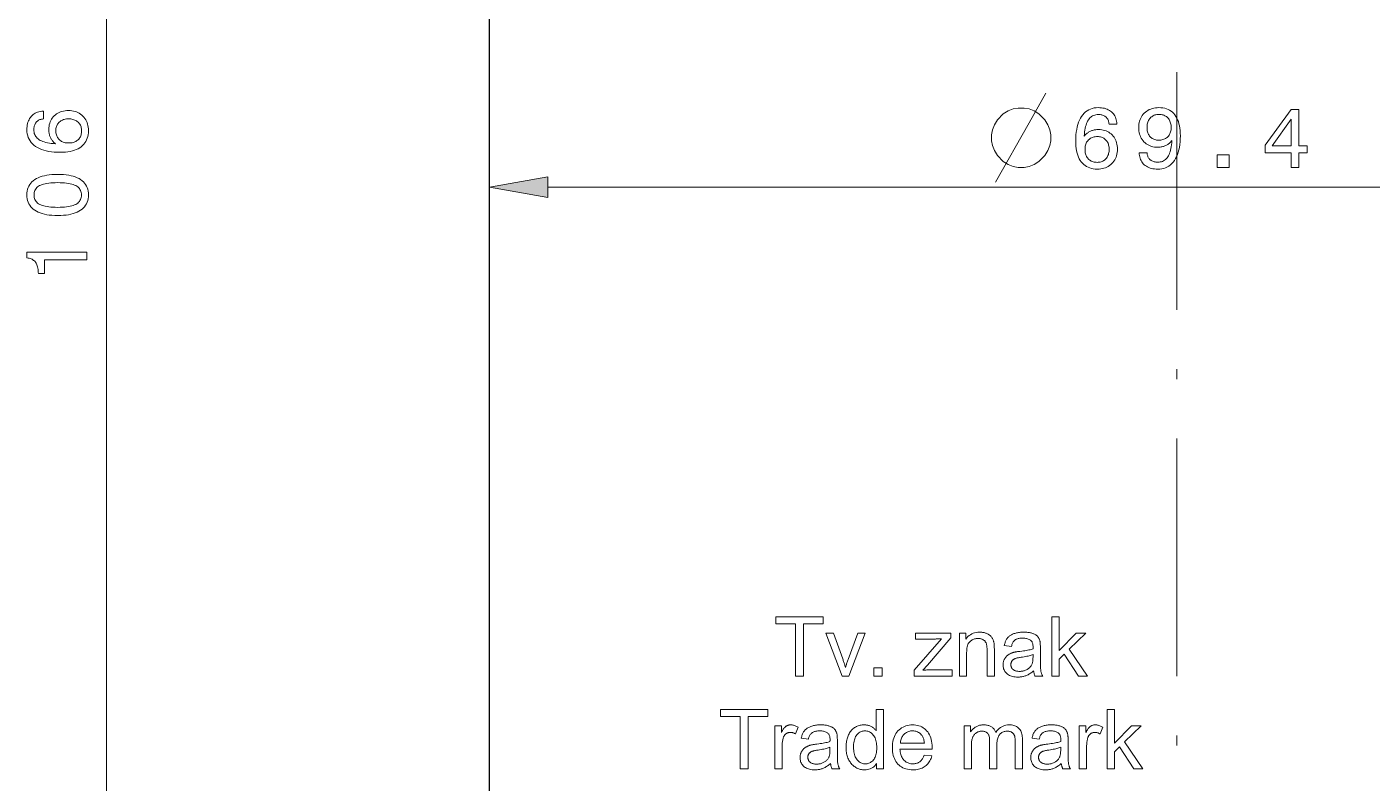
# Model space of a CAD drawing. Extents: x 0 to 594, y 0 to 575.
# Drawn here: x 69 to 136.9, y 172.7 to 210.9 of the extents above; entities that cross this region are included whole.
import ezdxf

# ---------------------------------------------------------------- set-up
doc = ezdxf.new("R2010")
doc.units = 0
doc.linetypes.add('DASHDOT', pattern=[18.5, 12, -3, 0.5, -3])

msp = doc.modelspace()

# ---------------------------------------------------------------- linework, layer by layer
at = {"color": 7, "linetype": 'DASHDOT', "lineweight": 13}
msp.add_line((127.071, 356.606), (127.071, 133.406), dxfattribs=at)
at = {"color": 7, "lineweight": 30}
msp.add_line((92.371, 149.406), (92.371, 255.406), dxfattribs=at)
at = {"color": 7, "lineweight": 13}
for p, q in [((73.043, 152.36), (73.043, 252.452)), ((95.326, 202.794), (158.817, 202.794))]:
    msp.add_line(p, q, dxfattribs=at)
msp.add_lwpolyline([(117.917, 203.044), (119.617, 206.044), (120.467, 207.544)], dxfattribs=at)
for points in [[(69.855, 206.639), (69.855, 206.243), (69.809, 206.237), (69.766, 206.229), (69.724, 206.218), (69.685, 206.206), (69.649, 206.191), (69.614, 206.173), (69.581, 206.153), (69.551, 206.131), (69.523, 206.107), (69.498, 206.08), (69.474, 206.051), (69.453, 206.021), (69.435, 205.988), (69.419, 205.952), (69.405, 205.915), (69.394, 205.876), (69.385, 205.835), (69.379, 205.792), (69.375, 205.746), (69.374, 205.699), (69.377, 205.635), (69.385, 205.573), (69.398, 205.515), (69.417, 205.46), (69.442, 205.408), (69.471, 205.359), (69.506, 205.314), (69.547, 205.271), (69.593, 205.231), (69.644, 205.195), (69.701, 205.161), (69.763, 205.131), (69.831, 205.103), (69.904, 205.078), (69.983, 205.056), (70.068, 205.037), (70.158, 205.021), (70.254, 205.008), (70.355, 204.998), (70.462, 204.99), (70.43, 205.016), (70.4, 205.043), (70.372, 205.071), (70.345, 205.101), (70.319, 205.131), (70.295, 205.162), (70.273, 205.195), (70.252, 205.229), (70.233, 205.263), (70.215, 205.299), (70.199, 205.336), (70.185, 205.374), (70.172, 205.413), (70.161, 205.452), (70.152, 205.492), (70.145, 205.534), (70.139, 205.576), (70.134, 205.619), (70.132, 205.663), (70.131, 205.707), (70.134, 205.791), (70.142, 205.871), (70.156, 205.948), (70.175, 206.022), (70.199, 206.093), (70.229, 206.161), (70.265, 206.225), (70.306, 206.286), (70.352, 206.344), (70.404, 206.399), (70.46, 206.449), (70.52, 206.494), (70.584, 206.534), (70.65, 206.569), (70.721, 206.598), (70.794, 206.622), (70.871, 206.64), (70.952, 206.654), (71.036, 206.662), (71.124, 206.664), (71.212, 206.662), (71.296, 206.653), (71.377, 206.639), (71.455, 206.619), (71.529, 206.594), (71.6, 206.563), (71.668, 206.526), (71.732, 206.484), (71.793, 206.436), (71.85, 206.383), (71.903, 206.325), (71.951, 206.263), (71.993, 206.198), (72.029, 206.13), (72.06, 206.058), (72.085, 205.983), (72.104, 205.904), (72.118, 205.821), (72.127, 205.735), (72.13, 205.646), (72.126, 205.543), (72.115, 205.445), (72.097, 205.352), (72.071, 205.264), (72.038, 205.181), (71.998, 205.102), (71.951, 205.029), (71.896, 204.961), (71.834, 204.897), (71.765, 204.839), (71.689, 204.785), (71.606, 204.738), (71.517, 204.696), (71.422, 204.659), (71.32, 204.628), (71.211, 204.603), (71.096, 204.583), (70.975, 204.569), (70.847, 204.561), (70.713, 204.558), (70.555, 204.561), (70.405, 204.57), (70.262, 204.585), (70.127, 204.606), (69.998, 204.633), (69.877, 204.666), (69.764, 204.704), (69.657, 204.749), (69.558, 204.8), (69.466, 204.857), (69.382, 204.919), (69.307, 204.985), (69.241, 205.057), (69.183, 205.133), (69.135, 205.215), (69.095, 205.301), (69.064, 205.391), (69.042, 205.487), (69.029, 205.587), (69.024, 205.692), (69.026, 205.776), (69.033, 205.856), (69.044, 205.933), (69.059, 206.006), (69.078, 206.075), (69.102, 206.141), (69.131, 206.203), (69.163, 206.262), (69.2, 206.317), (69.241, 206.368), (69.287, 206.415), (69.335, 206.458), (69.388, 206.497), (69.444, 206.53), (69.503, 206.56), (69.566, 206.585), (69.633, 206.605), (69.703, 206.621), (69.777, 206.632)], [(119.367, 206.794), (119.067, 206.794), (118.817, 206.744), (118.567, 206.644), (118.317, 206.494), (118.017, 206.194), (117.867, 205.944), (117.767, 205.694), (117.717, 205.444), (117.717, 205.144), (117.767, 204.894), (117.867, 204.644), (118.017, 204.394), (118.317, 204.094), (118.567, 203.944), (118.817, 203.844), (119.067, 203.794), (119.367, 203.794), (119.617, 203.844), (119.867, 203.944), (120.117, 204.094), (120.417, 204.394), (120.567, 204.644), (120.667, 204.894), (120.717, 205.144), (120.717, 205.444), (120.667, 205.694), (120.567, 205.944), (120.417, 206.194), (120.117, 206.494), (119.867, 206.644), (119.617, 206.744)], [(124.053, 205.982), (123.657, 205.982), (123.651, 206.028), (123.643, 206.071), (123.632, 206.113), (123.619, 206.152), (123.604, 206.189), (123.587, 206.223), (123.567, 206.256), (123.545, 206.286), (123.521, 206.314), (123.494, 206.34), (123.465, 206.363), (123.434, 206.384), (123.401, 206.402), (123.366, 206.418), (123.329, 206.432), (123.29, 206.443), (123.249, 206.452), (123.205, 206.458), (123.16, 206.462), (123.113, 206.463), (123.048, 206.46), (122.987, 206.452), (122.929, 206.439), (122.874, 206.42), (122.822, 206.395), (122.773, 206.366), (122.728, 206.331), (122.685, 206.29), (122.645, 206.244), (122.609, 206.193), (122.575, 206.136), (122.545, 206.074), (122.517, 206.006), (122.492, 205.933), (122.47, 205.854), (122.451, 205.769), (122.435, 205.679), (122.422, 205.583), (122.412, 205.482), (122.404, 205.375), (122.43, 205.407), (122.457, 205.437), (122.485, 205.465), (122.514, 205.492), (122.545, 205.518), (122.576, 205.542), (122.609, 205.564), (122.642, 205.585), (122.677, 205.604), (122.713, 205.622), (122.75, 205.638), (122.788, 205.652), (122.826, 205.665), (122.866, 205.676), (122.906, 205.685), (122.948, 205.693), (122.99, 205.698), (123.033, 205.703), (123.076, 205.705), (123.121, 205.706), (123.205, 205.703), (123.285, 205.695), (123.362, 205.681), (123.436, 205.662), (123.507, 205.638), (123.574, 205.608), (123.639, 205.572), (123.7, 205.531), (123.758, 205.485), (123.813, 205.433), (123.863, 205.377), (123.908, 205.317), (123.948, 205.254), (123.983, 205.187), (124.012, 205.117), (124.036, 205.043), (124.054, 204.966), (124.068, 204.885), (124.076, 204.801), (124.078, 204.713), (124.075, 204.625), (124.067, 204.541), (124.053, 204.46), (124.033, 204.382), (124.008, 204.308), (123.977, 204.237), (123.94, 204.169), (123.898, 204.105), (123.85, 204.044), (123.797, 203.987), (123.739, 203.934), (123.677, 203.886), (123.612, 203.844), (123.544, 203.808), (123.472, 203.777), (123.396, 203.752), (123.318, 203.733), (123.235, 203.719), (123.149, 203.71), (123.06, 203.707), (122.957, 203.711), (122.859, 203.722), (122.766, 203.74), (122.678, 203.766), (122.595, 203.799), (122.516, 203.839), (122.443, 203.886), (122.375, 203.941), (122.311, 204.003), (122.253, 204.072), (122.199, 204.148), (122.152, 204.231), (122.109, 204.32), (122.073, 204.416), (122.042, 204.518), (122.017, 204.626), (121.997, 204.741), (121.983, 204.862), (121.975, 204.99), (121.972, 205.124), (121.975, 205.282), (121.984, 205.432), (121.999, 205.575), (122.02, 205.71), (122.047, 205.839), (122.079, 205.96), (122.118, 206.073), (122.163, 206.18), (122.214, 206.279), (122.27, 206.371), (122.332, 206.455), (122.399, 206.53), (122.471, 206.596), (122.547, 206.654), (122.629, 206.702), (122.715, 206.742), (122.805, 206.773), (122.901, 206.795), (123.001, 206.808), (123.106, 206.813), (123.19, 206.811), (123.27, 206.804), (123.347, 206.793), (123.42, 206.778), (123.489, 206.759), (123.555, 206.735), (123.617, 206.706), (123.676, 206.674), (123.731, 206.637), (123.782, 206.596), (123.829, 206.55), (123.872, 206.502), (123.91, 206.449), (123.944, 206.393), (123.974, 206.334), (123.998, 206.271), (124.019, 206.204), (124.035, 206.134), (124.046, 206.06)], [(125.179, 204.536), (125.575, 204.536), (125.578, 204.492), (125.585, 204.45), (125.593, 204.41), (125.605, 204.371), (125.619, 204.335), (125.635, 204.301), (125.654, 204.269), (125.676, 204.238), (125.701, 204.21), (125.728, 204.184), (125.757, 204.16), (125.789, 204.138), (125.822, 204.119), (125.858, 204.103), (125.896, 204.089), (125.935, 204.078), (125.977, 204.069), (126.021, 204.062), (126.067, 204.059), (126.115, 204.057), (126.179, 204.06), (126.24, 204.068), (126.298, 204.082), (126.353, 204.1), (126.405, 204.125), (126.454, 204.154), (126.5, 204.189), (126.542, 204.229), (126.582, 204.275), (126.619, 204.326), (126.652, 204.383), (126.683, 204.445), (126.711, 204.513), (126.735, 204.586), (126.757, 204.665), (126.776, 204.75), (126.792, 204.84), (126.806, 204.936), (126.816, 205.038), (126.823, 205.145), (126.797, 205.113), (126.77, 205.083), (126.742, 205.054), (126.713, 205.027), (126.683, 205.001), (126.652, 204.977), (126.619, 204.954), (126.586, 204.933), (126.551, 204.914), (126.515, 204.896), (126.479, 204.88), (126.441, 204.866), (126.403, 204.853), (126.364, 204.843), (126.323, 204.833), (126.283, 204.826), (126.241, 204.82), (126.198, 204.816), (126.155, 204.813), (126.111, 204.812), (126.027, 204.815), (125.947, 204.823), (125.869, 204.837), (125.795, 204.856), (125.725, 204.88), (125.657, 204.91), (125.593, 204.946), (125.532, 204.987), (125.474, 205.033), (125.419, 205.085), (125.369, 205.142), (125.323, 205.201), (125.284, 205.265), (125.249, 205.331), (125.22, 205.402), (125.196, 205.475), (125.177, 205.553), (125.164, 205.633), (125.156, 205.717), (125.153, 205.805), (125.156, 205.893), (125.165, 205.978), (125.179, 206.059), (125.198, 206.137), (125.224, 206.212), (125.255, 206.283), (125.291, 206.351), (125.334, 206.415), (125.381, 206.476), (125.435, 206.534), (125.493, 206.587), (125.554, 206.634), (125.619, 206.676), (125.688, 206.712), (125.76, 206.743), (125.835, 206.768), (125.914, 206.788), (125.996, 206.802), (126.082, 206.81), (126.172, 206.813), (126.274, 206.809), (126.372, 206.798), (126.465, 206.78), (126.552, 206.755), (126.635, 206.722), (126.713, 206.682), (126.786, 206.634), (126.854, 206.579), (126.918, 206.517), (126.976, 206.448), (127.029, 206.372), (127.077, 206.289), (127.118, 206.2), (127.155, 206.105), (127.185, 206.003), (127.211, 205.894), (127.23, 205.779), (127.244, 205.658), (127.253, 205.53), (127.255, 205.396), (127.252, 205.238), (127.243, 205.086), (127.229, 204.943), (127.208, 204.807), (127.181, 204.678), (127.148, 204.556), (127.11, 204.443), (127.065, 204.336), (127.015, 204.237), (126.958, 204.146), (126.896, 204.063), (126.829, 203.988), (126.757, 203.922), (126.68, 203.865), (126.598, 203.817), (126.51, 203.778), (126.418, 203.747), (126.321, 203.725), (126.218, 203.712), (126.111, 203.707), (126.027, 203.71), (125.947, 203.716), (125.871, 203.728), (125.798, 203.744), (125.728, 203.764), (125.662, 203.789), (125.599, 203.818), (125.54, 203.852), (125.484, 203.89), (125.432, 203.933), (125.384, 203.98), (125.341, 204.029), (125.303, 204.082), (125.27, 204.138), (125.242, 204.197), (125.219, 204.258), (125.201, 204.323), (125.189, 204.391), (125.181, 204.462)], [(125.571, 205.809), (125.572, 205.752), (125.577, 205.698), (125.585, 205.645), (125.597, 205.595), (125.611, 205.548), (125.629, 205.502), (125.65, 205.459), (125.674, 205.419), (125.701, 205.38), (125.732, 205.344), (125.765, 205.311), (125.801, 205.282), (125.838, 205.256), (125.878, 205.233), (125.919, 205.214), (125.963, 205.198), (126.009, 205.186), (126.057, 205.178), (126.107, 205.172), (126.159, 205.171), (126.217, 205.172), (126.272, 205.177), (126.325, 205.186), (126.375, 205.198), (126.422, 205.214), (126.467, 205.232), (126.51, 205.255), (126.55, 205.281), (126.587, 205.31), (126.622, 205.342), (126.654, 205.378), (126.682, 205.416), (126.707, 205.457), (126.729, 205.5), (126.747, 205.546), (126.763, 205.594), (126.774, 205.645), (126.783, 205.699), (126.788, 205.755), (126.789, 205.814), (126.788, 205.873), (126.783, 205.929), (126.774, 205.983), (126.763, 206.035), (126.747, 206.084), (126.729, 206.131), (126.707, 206.175), (126.682, 206.217), (126.654, 206.256), (126.622, 206.293), (126.587, 206.327), (126.55, 206.357), (126.511, 206.384), (126.469, 206.407), (126.425, 206.427), (126.379, 206.443), (126.331, 206.455), (126.28, 206.464), (126.227, 206.47), (126.172, 206.471), (126.119, 206.469), (126.068, 206.464), (126.019, 206.455), (125.973, 206.442), (125.928, 206.426), (125.885, 206.406), (125.845, 206.382), (125.807, 206.355), (125.77, 206.324), (125.736, 206.289), (125.705, 206.251), (125.677, 206.211), (125.652, 206.169), (125.63, 206.125), (125.612, 206.078), (125.597, 206.029), (125.586, 205.977), (125.577, 205.924), (125.572, 205.868)], [(132.848, 203.794), (132.848, 204.536), (131.531, 204.536), (131.531, 204.915), (132.844, 206.726), (133.236, 206.726), (133.236, 204.882), (133.664, 204.882), (133.664, 204.536), (133.236, 204.536), (133.236, 203.794)], [(71.128, 206.247), (71.071, 206.245), (71.016, 206.24), (70.963, 206.232), (70.913, 206.221), (70.865, 206.206), (70.819, 206.188), (70.776, 206.167), (70.735, 206.143), (70.696, 206.115), (70.66, 206.085), (70.627, 206.051), (70.597, 206.016), (70.571, 205.978), (70.548, 205.939), (70.529, 205.897), (70.513, 205.853), (70.501, 205.808), (70.492, 205.76), (70.487, 205.71), (70.485, 205.659), (70.487, 205.601), (70.492, 205.546), (70.501, 205.493), (70.513, 205.443), (70.528, 205.395), (70.547, 205.35), (70.57, 205.308), (70.596, 205.268), (70.625, 205.231), (70.658, 205.196), (70.694, 205.164), (70.732, 205.136), (70.773, 205.11), (70.817, 205.089), (70.863, 205.07), (70.912, 205.055), (70.963, 205.043), (71.017, 205.035), (71.073, 205.03), (71.132, 205.028), (71.191, 205.03), (71.248, 205.035), (71.302, 205.043), (71.354, 205.055), (71.403, 205.07), (71.449, 205.088), (71.494, 205.109), (71.535, 205.134), (71.574, 205.162), (71.611, 205.194), (71.645, 205.228), (71.675, 205.265), (71.701, 205.304), (71.724, 205.345), (71.744, 205.389), (71.76, 205.435), (71.772, 205.483), (71.781, 205.534), (71.786, 205.587), (71.788, 205.642), (71.786, 205.695), (71.781, 205.746), (71.772, 205.795), (71.759, 205.841), (71.743, 205.886), (71.722, 205.929), (71.699, 205.97), (71.671, 206.008), (71.64, 206.045), (71.606, 206.079), (71.568, 206.111), (71.528, 206.14), (71.486, 206.165), (71.442, 206.187), (71.395, 206.205), (71.346, 206.22), (71.295, 206.232), (71.242, 206.24), (71.186, 206.245)], [(131.893, 204.882), (132.848, 204.882), (132.848, 206.225)], [(123.661, 204.709), (123.659, 204.766), (123.654, 204.821), (123.646, 204.874), (123.635, 204.924), (123.62, 204.972), (123.602, 205.018), (123.581, 205.061), (123.557, 205.102), (123.529, 205.141), (123.498, 205.177), (123.465, 205.21), (123.429, 205.24), (123.392, 205.266), (123.352, 205.289), (123.311, 205.308), (123.267, 205.324), (123.222, 205.336), (123.174, 205.345), (123.124, 205.35), (123.073, 205.352), (123.015, 205.35), (122.96, 205.345), (122.907, 205.336), (122.857, 205.324), (122.809, 205.309), (122.764, 205.29), (122.722, 205.267), (122.682, 205.241), (122.645, 205.212), (122.61, 205.179), (122.578, 205.143), (122.55, 205.105), (122.524, 205.064), (122.503, 205.02), (122.484, 204.974), (122.469, 204.925), (122.457, 204.874), (122.449, 204.82), (122.444, 204.764), (122.442, 204.705), (122.444, 204.646), (122.449, 204.589), (122.457, 204.535), (122.469, 204.483), (122.484, 204.434), (122.502, 204.388), (122.523, 204.344), (122.548, 204.302), (122.576, 204.263), (122.608, 204.226), (122.642, 204.192), (122.679, 204.162), (122.718, 204.136), (122.759, 204.113), (122.802, 204.093), (122.848, 204.077), (122.897, 204.065), (122.947, 204.056), (123, 204.051), (123.056, 204.049), (123.109, 204.051), (123.16, 204.056), (123.208, 204.065), (123.255, 204.078), (123.3, 204.095), (123.343, 204.115), (123.383, 204.138), (123.422, 204.166), (123.459, 204.197), (123.493, 204.231), (123.525, 204.269), (123.554, 204.309), (123.579, 204.351), (123.6, 204.395), (123.619, 204.442), (123.634, 204.491), (123.646, 204.542), (123.654, 204.595), (123.659, 204.651)], [(129.115, 203.794), (129.115, 204.437), (129.711, 204.437), (129.711, 203.794)], [(70.58, 201.364), (70.432, 201.367), (70.29, 201.375), (70.156, 201.388), (70.029, 201.407), (69.91, 201.431), (69.798, 201.46), (69.693, 201.494), (69.595, 201.534), (69.505, 201.579), (69.422, 201.63), (69.346, 201.685), (69.279, 201.746), (69.219, 201.811), (69.167, 201.881), (69.124, 201.956), (69.088, 202.036), (69.06, 202.121), (69.04, 202.21), (69.028, 202.304), (69.024, 202.404), (69.028, 202.504), (69.04, 202.599), (69.06, 202.689), (69.087, 202.773), (69.123, 202.853), (69.166, 202.928), (69.217, 202.998), (69.277, 203.063), (69.344, 203.123), (69.418, 203.178), (69.501, 203.228), (69.591, 203.273), (69.689, 203.312), (69.794, 203.346), (69.906, 203.375), (70.026, 203.399), (70.153, 203.417), (70.288, 203.43), (70.43, 203.438), (70.58, 203.441), (70.729, 203.438), (70.871, 203.43), (71.006, 203.417), (71.133, 203.399), (71.252, 203.375), (71.364, 203.346), (71.469, 203.312), (71.566, 203.273), (71.655, 203.228), (71.737, 203.178), (71.812, 203.123), (71.879, 203.063), (71.937, 202.998), (71.988, 202.928), (72.032, 202.853), (72.067, 202.773), (72.094, 202.689), (72.114, 202.599), (72.126, 202.504), (72.13, 202.404), (72.126, 202.304), (72.114, 202.21), (72.094, 202.121), (72.067, 202.036), (72.031, 201.956), (71.988, 201.881), (71.936, 201.811), (71.877, 201.746), (71.81, 201.685), (71.735, 201.63), (71.653, 201.579), (71.563, 201.534), (71.466, 201.494), (71.361, 201.46), (71.249, 201.431), (71.13, 201.407), (71.004, 201.388), (70.87, 201.375), (70.729, 201.367)], [(95.326, 203.315), (92.371, 202.794), (95.326, 202.273)], [(70.58, 201.777), (70.701, 201.779), (70.815, 201.784), (70.922, 201.791), (71.023, 201.802), (71.117, 201.815), (71.204, 201.832), (71.285, 201.852), (71.359, 201.875), (71.427, 201.9), (71.488, 201.929), (71.542, 201.961), (71.591, 201.997), (71.634, 202.036), (71.672, 202.078), (71.703, 202.124), (71.729, 202.173), (71.75, 202.225), (71.764, 202.281), (71.773, 202.341), (71.775, 202.404), (71.773, 202.467), (71.764, 202.526), (71.75, 202.583), (71.73, 202.635), (71.704, 202.684), (71.673, 202.73), (71.636, 202.772), (71.593, 202.81), (71.545, 202.845), (71.491, 202.877), (71.43, 202.905), (71.363, 202.93), (71.289, 202.953), (71.208, 202.972), (71.121, 202.988), (71.026, 203.002), (70.925, 203.012), (70.817, 203.02), (70.702, 203.024), (70.58, 203.026), (70.458, 203.024), (70.343, 203.02), (70.234, 203.012), (70.132, 203.002), (70.038, 202.988), (69.95, 202.972), (69.869, 202.953), (69.795, 202.93), (69.728, 202.905), (69.667, 202.877), (69.613, 202.845), (69.565, 202.81), (69.522, 202.772), (69.485, 202.73), (69.454, 202.684), (69.428, 202.635), (69.408, 202.583), (69.394, 202.526), (69.385, 202.467), (69.383, 202.404), (69.385, 202.341), (69.394, 202.281), (69.409, 202.225), (69.429, 202.173), (69.455, 202.124), (69.486, 202.078), (69.524, 202.036), (69.567, 201.997), (69.616, 201.961), (69.67, 201.929), (69.731, 201.9), (69.799, 201.875), (69.873, 201.852), (69.954, 201.832), (70.042, 201.815), (70.136, 201.802), (70.237, 201.791), (70.345, 201.784), (70.459, 201.779)], [(72.043, 199.13), (69.91, 199.13), (69.91, 198.43), (69.604, 198.43), (69.601, 198.505), (69.596, 198.576), (69.589, 198.643), (69.578, 198.707), (69.565, 198.766), (69.55, 198.821), (69.532, 198.873), (69.511, 198.92), (69.488, 198.964), (69.462, 199.003), (69.433, 199.039), (69.401, 199.072), (69.365, 199.102), (69.326, 199.129), (69.284, 199.153), (69.239, 199.174), (69.19, 199.192), (69.138, 199.207), (69.083, 199.22), (69.024, 199.229), (69.024, 199.522), (72.043, 199.522)], [(107.828, 178.107), (107.828, 180.753), (106.84, 180.753), (106.84, 181.107), (109.218, 181.107), (109.218, 180.753), (108.225, 180.753), (108.225, 178.107)], [(120.761, 178.107), (120.761, 181.107), (121.13, 181.107), (121.13, 179.396), (122.002, 180.28), (122.478, 180.28), (121.647, 179.474), (122.562, 178.107), (122.108, 178.107), (121.39, 179.218), (121.13, 178.968), (121.13, 178.107)], [(110.182, 178.107), (109.355, 180.28), (109.744, 180.28), (110.21, 178.978), (110.225, 178.936), (110.24, 178.893), (110.255, 178.85), (110.269, 178.807), (110.283, 178.763), (110.297, 178.72), (110.31, 178.675), (110.324, 178.631), (110.337, 178.586), (110.349, 178.54), (110.36, 178.575), (110.371, 178.612), (110.382, 178.65), (110.395, 178.689), (110.408, 178.73), (110.422, 178.772), (110.437, 178.815), (110.453, 178.86), (110.469, 178.906), (110.486, 178.954), (110.969, 180.28), (111.348, 180.28), (110.525, 178.107)], [(113.808, 178.107), (113.808, 178.405), (115.191, 179.993), (115.145, 179.991), (115.099, 179.989), (115.055, 179.987), (115.012, 179.985), (114.97, 179.984), (114.929, 179.983), (114.889, 179.982), (114.85, 179.982), (114.812, 179.981), (114.776, 179.981), (113.89, 179.981), (113.89, 180.28), (115.666, 180.28), (115.666, 180.036), (114.489, 178.657), (114.262, 178.405), (114.311, 178.409), (114.36, 178.412), (114.408, 178.415), (114.455, 178.417), (114.502, 178.419), (114.548, 178.421), (114.594, 178.422), (114.639, 178.423), (114.683, 178.424), (114.727, 178.424), (115.731, 178.424), (115.731, 178.107)], [(116.098, 178.107), (116.098, 180.28), (116.429, 180.28), (116.429, 179.971), (116.479, 180.039), (116.533, 180.1), (116.592, 180.153), (116.655, 180.2), (116.722, 180.239), (116.793, 180.272), (116.869, 180.297), (116.948, 180.315), (117.033, 180.325), (117.121, 180.329), (117.16, 180.328), (117.198, 180.326), (117.236, 180.323), (117.273, 180.318), (117.309, 180.311), (117.345, 180.304), (117.38, 180.294), (117.415, 180.284), (117.449, 180.272), (117.482, 180.258), (117.514, 180.244), (117.545, 180.228), (117.573, 180.212), (117.601, 180.195), (117.626, 180.177), (117.65, 180.158), (117.672, 180.138), (117.693, 180.117), (117.711, 180.096), (117.729, 180.073), (117.745, 180.05), (117.759, 180.026), (117.773, 180.001), (117.786, 179.975), (117.798, 179.948), (117.809, 179.92), (117.819, 179.892), (117.828, 179.862), (117.836, 179.832), (117.843, 179.801), (117.847, 179.779), (117.851, 179.754), (117.854, 179.726), (117.856, 179.695), (117.859, 179.66), (117.86, 179.623), (117.862, 179.583), (117.863, 179.539), (117.864, 179.492), (117.864, 179.443), (117.864, 178.107), (117.495, 178.107), (117.495, 179.429), (117.495, 179.472), (117.494, 179.514), (117.492, 179.553), (117.488, 179.59), (117.485, 179.625), (117.48, 179.658), (117.474, 179.688), (117.468, 179.716), (117.461, 179.742), (117.452, 179.765), (117.443, 179.787), (117.433, 179.808), (117.421, 179.828), (117.407, 179.847), (117.393, 179.865), (117.377, 179.883), (117.36, 179.899), (117.341, 179.915), (117.321, 179.929), (117.3, 179.943), (117.278, 179.956), (117.255, 179.967), (117.231, 179.977), (117.206, 179.986), (117.181, 179.993), (117.155, 179.999), (117.128, 180.004), (117.101, 180.007), (117.072, 180.009), (117.043, 180.01), (116.997, 180.008), (116.952, 180.004), (116.908, 179.996), (116.865, 179.986), (116.824, 179.972), (116.784, 179.956), (116.745, 179.937), (116.708, 179.914), (116.672, 179.889), (116.637, 179.86), (116.604, 179.828), (116.575, 179.79), (116.55, 179.747), (116.528, 179.698), (116.509, 179.644), (116.493, 179.585), (116.481, 179.52), (116.473, 179.45), (116.468, 179.374), (116.466, 179.293), (116.466, 178.107)], [(119.847, 178.375), (119.806, 178.341), (119.765, 178.309), (119.725, 178.279), (119.685, 178.252), (119.646, 178.226), (119.607, 178.203), (119.568, 178.181), (119.529, 178.162), (119.491, 178.144), (119.453, 178.129), (119.415, 178.115), (119.376, 178.103), (119.337, 178.093), (119.297, 178.083), (119.257, 178.075), (119.216, 178.069), (119.174, 178.064), (119.132, 178.06), (119.09, 178.058), (119.047, 178.057), (118.977, 178.059), (118.91, 178.064), (118.847, 178.073), (118.787, 178.085), (118.73, 178.101), (118.676, 178.12), (118.626, 178.143), (118.58, 178.169), (118.536, 178.199), (118.496, 178.232), (118.46, 178.268), (118.427, 178.306), (118.398, 178.346), (118.373, 178.388), (118.352, 178.432), (118.334, 178.477), (118.321, 178.525), (118.311, 178.575), (118.306, 178.626), (118.304, 178.68), (118.304, 178.711), (118.307, 178.742), (118.31, 178.773), (118.315, 178.803), (118.322, 178.832), (118.33, 178.861), (118.339, 178.889), (118.35, 178.917), (118.363, 178.945), (118.376, 178.971), (118.391, 178.997), (118.407, 179.022), (118.424, 179.046), (118.442, 179.068), (118.46, 179.09), (118.48, 179.111), (118.5, 179.13), (118.521, 179.149), (118.544, 179.167), (118.567, 179.183), (118.59, 179.199), (118.615, 179.213), (118.64, 179.227), (118.666, 179.241), (118.692, 179.253), (118.719, 179.265), (118.746, 179.276), (118.774, 179.286), (118.802, 179.295), (118.832, 179.304), (118.854, 179.309), (118.879, 179.315), (118.907, 179.321), (118.936, 179.326), (118.968, 179.332), (119.002, 179.337), (119.038, 179.343), (119.076, 179.348), (119.116, 179.354), (119.159, 179.359), (119.246, 179.37), (119.328, 179.381), (119.406, 179.393), (119.478, 179.405), (119.546, 179.417), (119.61, 179.43), (119.668, 179.443), (119.722, 179.457), (119.771, 179.471), (119.816, 179.486), (119.816, 179.5), (119.817, 179.514), (119.817, 179.526), (119.817, 179.538), (119.818, 179.548), (119.818, 179.557), (119.818, 179.565), (119.818, 179.572), (119.818, 179.577), (119.818, 179.582), (119.817, 179.626), (119.814, 179.667), (119.809, 179.705), (119.801, 179.741), (119.792, 179.774), (119.78, 179.804), (119.767, 179.832), (119.751, 179.857), (119.733, 179.879), (119.714, 179.899), (119.684, 179.923), (119.652, 179.944), (119.617, 179.963), (119.579, 179.979), (119.538, 179.993), (119.495, 180.004), (119.449, 180.013), (119.4, 180.019), (119.348, 180.023), (119.294, 180.024), (119.244, 180.023), (119.196, 180.02), (119.15, 180.016), (119.108, 180.009), (119.068, 180.001), (119.031, 179.991), (118.997, 179.979), (118.965, 179.966), (118.937, 179.95), (118.91, 179.933), (118.886, 179.913), (118.863, 179.891), (118.842, 179.866), (118.822, 179.838), (118.803, 179.807), (118.785, 179.773), (118.769, 179.737), (118.754, 179.698), (118.74, 179.656), (118.727, 179.611), (118.367, 179.66), (118.378, 179.705), (118.389, 179.749), (118.402, 179.791), (118.417, 179.831), (118.432, 179.869), (118.449, 179.905), (118.467, 179.94), (118.486, 179.973), (118.507, 180.004), (118.529, 180.033), (118.552, 180.061), (118.578, 180.088), (118.605, 180.113), (118.635, 180.137), (118.666, 180.159), (118.7, 180.18), (118.735, 180.2), (118.773, 180.219), (118.813, 180.236), (118.854, 180.252), (118.897, 180.267), (118.942, 180.28), (118.988, 180.291), (119.035, 180.301), (119.084, 180.31), (119.134, 180.317), (119.185, 180.322), (119.238, 180.326), (119.292, 180.328), (119.347, 180.329), (119.402, 180.328), (119.454, 180.326), (119.505, 180.323), (119.553, 180.318), (119.6, 180.313), (119.644, 180.305), (119.686, 180.297), (119.726, 180.287), (119.764, 180.276), (119.8, 180.263), (119.833, 180.25), (119.865, 180.236), (119.896, 180.221), (119.924, 180.206), (119.951, 180.19), (119.975, 180.173), (119.998, 180.155), (120.019, 180.137), (120.038, 180.118), (120.055, 180.099), (120.071, 180.078), (120.086, 180.057), (120.1, 180.034), (120.113, 180.011), (120.125, 179.986), (120.136, 179.961), (120.146, 179.934), (120.155, 179.907), (120.163, 179.878), (120.17, 179.848), (120.173, 179.828), (120.177, 179.804), (120.179, 179.778), (120.182, 179.749), (120.184, 179.716), (120.185, 179.681), (120.187, 179.642), (120.188, 179.601), (120.188, 179.556), (120.188, 179.508), (120.188, 179.017), (120.189, 178.918), (120.189, 178.827), (120.191, 178.743), (120.192, 178.667), (120.194, 178.598), (120.197, 178.537), (120.2, 178.483), (120.203, 178.437), (120.207, 178.398), (120.212, 178.367), (120.217, 178.34), (120.223, 178.314), (120.23, 178.287), (120.238, 178.26), (120.247, 178.234), (120.257, 178.208), (120.267, 178.182), (120.279, 178.157), (120.292, 178.132), (120.305, 178.107), (119.92, 178.107), (119.909, 178.13), (119.899, 178.154), (119.89, 178.179), (119.881, 178.204), (119.873, 178.231), (119.866, 178.258), (119.86, 178.286), (119.855, 178.315), (119.85, 178.344)], [(119.816, 179.197), (119.774, 179.181), (119.728, 179.166), (119.678, 179.15), (119.623, 179.136), (119.565, 179.122), (119.503, 179.108), (119.437, 179.095), (119.367, 179.082), (119.293, 179.07), (119.214, 179.058), (119.17, 179.052), (119.129, 179.045), (119.09, 179.038), (119.054, 179.031), (119.02, 179.023), (118.99, 179.016), (118.962, 179.008), (118.936, 179.001), (118.913, 178.993), (118.893, 178.984), (118.875, 178.976), (118.857, 178.967), (118.84, 178.957), (118.825, 178.946), (118.81, 178.934), (118.796, 178.922), (118.782, 178.909), (118.77, 178.895), (118.758, 178.88), (118.748, 178.865), (118.738, 178.849), (118.729, 178.833), (118.722, 178.816), (118.715, 178.799), (118.709, 178.782), (118.705, 178.764), (118.701, 178.746), (118.699, 178.728), (118.697, 178.709), (118.697, 178.69), (118.698, 178.661), (118.701, 178.633), (118.707, 178.606), (118.714, 178.58), (118.724, 178.555), (118.737, 178.531), (118.751, 178.508), (118.768, 178.485), (118.787, 178.464), (118.808, 178.444), (118.831, 178.426), (118.857, 178.409), (118.884, 178.394), (118.914, 178.381), (118.945, 178.371), (118.979, 178.362), (119.015, 178.355), (119.053, 178.35), (119.093, 178.347), (119.135, 178.346), (119.177, 178.347), (119.218, 178.35), (119.258, 178.354), (119.297, 178.361), (119.336, 178.369), (119.373, 178.38), (119.409, 178.392), (119.445, 178.406), (119.479, 178.421), (119.513, 178.439), (119.545, 178.458), (119.576, 178.479), (119.605, 178.501), (119.632, 178.525), (119.657, 178.549), (119.68, 178.576), (119.702, 178.603), (119.722, 178.632), (119.74, 178.662), (119.757, 178.694), (119.768, 178.72), (119.778, 178.749), (119.787, 178.779), (119.795, 178.813), (119.801, 178.848), (119.806, 178.886), (119.811, 178.927), (119.814, 178.97), (119.815, 179.015), (119.816, 179.062)], [(111.778, 178.107), (111.778, 178.526), (112.197, 178.526), (112.197, 178.107)], [(105.034, 173.424), (105.034, 176.07), (104.046, 176.07), (104.046, 176.424), (106.423, 176.424), (106.423, 176.07), (105.431, 176.07), (105.431, 173.424)], [(111.92, 173.424), (111.92, 173.699), (111.877, 173.637), (111.83, 173.582), (111.778, 173.534), (111.724, 173.492), (111.665, 173.456), (111.602, 173.427), (111.535, 173.404), (111.465, 173.388), (111.39, 173.379), (111.312, 173.375), (111.261, 173.377), (111.21, 173.381), (111.16, 173.388), (111.111, 173.398), (111.063, 173.411), (111.015, 173.427), (110.969, 173.446), (110.923, 173.467), (110.878, 173.491), (110.834, 173.519), (110.792, 173.548), (110.751, 173.58), (110.712, 173.615), (110.676, 173.651), (110.641, 173.69), (110.608, 173.731), (110.577, 173.775), (110.549, 173.82), (110.522, 173.868), (110.497, 173.919), (110.474, 173.971), (110.454, 174.024), (110.436, 174.08), (110.42, 174.136), (110.407, 174.195), (110.396, 174.254), (110.388, 174.316), (110.382, 174.379), (110.378, 174.443), (110.377, 174.509), (110.378, 174.574), (110.381, 174.637), (110.387, 174.699), (110.394, 174.76), (110.404, 174.819), (110.416, 174.878), (110.43, 174.935), (110.446, 174.991), (110.465, 175.046), (110.485, 175.099), (110.508, 175.151), (110.533, 175.2), (110.56, 175.247), (110.59, 175.292), (110.621, 175.333), (110.655, 175.373), (110.69, 175.41), (110.728, 175.444), (110.769, 175.476), (110.811, 175.506), (110.855, 175.532), (110.9, 175.556), (110.946, 175.578), (110.993, 175.596), (111.041, 175.612), (111.09, 175.624), (111.14, 175.634), (111.191, 175.641), (111.243, 175.645), (111.296, 175.647), (111.335, 175.646), (111.373, 175.644), (111.41, 175.639), (111.446, 175.634), (111.482, 175.626), (111.516, 175.617), (111.55, 175.606), (111.583, 175.594), (111.615, 175.58), (111.646, 175.564), (111.676, 175.547), (111.705, 175.529), (111.733, 175.51), (111.759, 175.49), (111.785, 175.469), (111.809, 175.446), (111.833, 175.423), (111.855, 175.399), (111.876, 175.374), (111.895, 175.348), (111.895, 176.424), (112.262, 176.424), (112.262, 173.424)], [(123.556, 173.424), (123.556, 176.424), (123.924, 176.424), (123.924, 174.714), (124.796, 175.598), (125.273, 175.598), (124.442, 174.791), (125.357, 173.424), (124.902, 173.424), (124.184, 174.536), (123.924, 174.286), (123.924, 173.424)], [(106.779, 173.424), (106.779, 175.598), (107.111, 175.598), (107.111, 175.268), (107.136, 175.313), (107.161, 175.354), (107.185, 175.393), (107.209, 175.428), (107.233, 175.46), (107.256, 175.489), (107.279, 175.515), (107.302, 175.537), (107.324, 175.557), (107.345, 175.573), (107.367, 175.587), (107.389, 175.6), (107.412, 175.611), (107.435, 175.62), (107.458, 175.628), (107.482, 175.635), (107.506, 175.64), (107.531, 175.644), (107.556, 175.646), (107.582, 175.647), (107.619, 175.646), (107.656, 175.642), (107.694, 175.636), (107.732, 175.628), (107.769, 175.617), (107.807, 175.604), (107.845, 175.589), (107.884, 175.571), (107.922, 175.551), (107.96, 175.528), (107.833, 175.186), (107.806, 175.202), (107.779, 175.215), (107.752, 175.227), (107.725, 175.237), (107.698, 175.246), (107.671, 175.253), (107.644, 175.259), (107.617, 175.263), (107.59, 175.265), (107.563, 175.266), (107.539, 175.265), (107.516, 175.263), (107.493, 175.26), (107.471, 175.255), (107.449, 175.248), (107.427, 175.24), (107.406, 175.231), (107.386, 175.22), (107.366, 175.207), (107.346, 175.194), (107.328, 175.178), (107.31, 175.162), (107.294, 175.145), (107.278, 175.126), (107.264, 175.107), (107.251, 175.086), (107.239, 175.064), (107.228, 175.041), (107.218, 175.017), (107.209, 174.992), (107.198, 174.952), (107.187, 174.912), (107.178, 174.871), (107.17, 174.829), (107.163, 174.786), (107.158, 174.743), (107.153, 174.699), (107.15, 174.654), (107.148, 174.609), (107.148, 174.562), (107.148, 173.424)], [(109.597, 173.693), (109.557, 173.659), (109.516, 173.627), (109.476, 173.597), (109.436, 173.57), (109.397, 173.544), (109.357, 173.521), (109.318, 173.499), (109.28, 173.48), (109.241, 173.462), (109.203, 173.447), (109.165, 173.433), (109.127, 173.421), (109.087, 173.41), (109.048, 173.401), (109.007, 173.393), (108.966, 173.387), (108.925, 173.382), (108.883, 173.378), (108.84, 173.376), (108.797, 173.375), (108.727, 173.377), (108.661, 173.382), (108.597, 173.391), (108.537, 173.403), (108.481, 173.419), (108.427, 173.438), (108.377, 173.461), (108.33, 173.487), (108.287, 173.517), (108.247, 173.55), (108.21, 173.586), (108.177, 173.624), (108.149, 173.664), (108.124, 173.706), (108.102, 173.75), (108.085, 173.795), (108.072, 173.843), (108.062, 173.892), (108.056, 173.944), (108.054, 173.997), (108.055, 174.029), (108.057, 174.06), (108.061, 174.091), (108.066, 174.121), (108.073, 174.15), (108.081, 174.179), (108.09, 174.207), (108.101, 174.235), (108.113, 174.262), (108.127, 174.289), (108.142, 174.315), (108.158, 174.34), (108.175, 174.364), (108.192, 174.386), (108.211, 174.408), (108.23, 174.429), (108.251, 174.448), (108.272, 174.467), (108.294, 174.484), (108.317, 174.501), (108.341, 174.516), (108.366, 174.531), (108.391, 174.545), (108.416, 174.558), (108.442, 174.571), (108.469, 174.583), (108.497, 174.594), (108.525, 174.604), (108.553, 174.613), (108.582, 174.622), (108.605, 174.627), (108.63, 174.633), (108.657, 174.639), (108.687, 174.644), (108.718, 174.65), (108.752, 174.655), (108.788, 174.661), (108.827, 174.666), (108.867, 174.671), (108.91, 174.677), (108.997, 174.688), (109.079, 174.699), (109.156, 174.711), (109.229, 174.723), (109.297, 174.735), (109.36, 174.748), (109.419, 174.761), (109.473, 174.775), (109.522, 174.789), (109.567, 174.804), (109.567, 174.818), (109.567, 174.832), (109.568, 174.844), (109.568, 174.855), (109.568, 174.866), (109.568, 174.875), (109.569, 174.883), (109.569, 174.889), (109.569, 174.895), (109.569, 174.9), (109.568, 174.944), (109.565, 174.985), (109.559, 175.023), (109.552, 175.059), (109.543, 175.092), (109.531, 175.122), (109.518, 175.15), (109.502, 175.175), (109.484, 175.197), (109.464, 175.217), (109.435, 175.241), (109.402, 175.262), (109.367, 175.281), (109.329, 175.297), (109.289, 175.311), (109.246, 175.322), (109.199, 175.331), (109.151, 175.337), (109.099, 175.341), (109.045, 175.342), (108.994, 175.341), (108.946, 175.338), (108.901, 175.334), (108.859, 175.327), (108.819, 175.319), (108.782, 175.309), (108.748, 175.297), (108.716, 175.284), (108.687, 175.268), (108.661, 175.251), (108.637, 175.231), (108.614, 175.209), (108.593, 175.184), (108.572, 175.156), (108.553, 175.125), (108.536, 175.091), (108.519, 175.055), (108.504, 175.015), (108.49, 174.973), (108.478, 174.929), (108.118, 174.978), (108.128, 175.023), (108.14, 175.067), (108.153, 175.108), (108.167, 175.148), (108.183, 175.187), (108.2, 175.223), (108.218, 175.258), (108.237, 175.291), (108.258, 175.322), (108.279, 175.351), (108.303, 175.379), (108.329, 175.405), (108.356, 175.431), (108.386, 175.454), (108.417, 175.477), (108.451, 175.498), (108.486, 175.518), (108.524, 175.537), (108.563, 175.554), (108.605, 175.57), (108.648, 175.585), (108.693, 175.598), (108.739, 175.609), (108.786, 175.619), (108.835, 175.628), (108.885, 175.635), (108.936, 175.64), (108.989, 175.644), (109.043, 175.646), (109.098, 175.647), (109.153, 175.646), (109.205, 175.644), (109.256, 175.641), (109.304, 175.636), (109.35, 175.63), (109.394, 175.623), (109.437, 175.615), (109.477, 175.605), (109.514, 175.594), (109.55, 175.581), (109.584, 175.568), (109.616, 175.554), (109.646, 175.539), (109.675, 175.524), (109.701, 175.507), (109.726, 175.491), (109.749, 175.473), (109.77, 175.455), (109.789, 175.436), (109.806, 175.417), (109.822, 175.396), (109.837, 175.375), (109.851, 175.352), (109.864, 175.329), (109.876, 175.304), (109.887, 175.279), (109.897, 175.252), (109.906, 175.224), (109.914, 175.196), (109.921, 175.166), (109.924, 175.146), (109.927, 175.122), (109.93, 175.096), (109.932, 175.066), (109.934, 175.034), (109.936, 174.998), (109.937, 174.96), (109.938, 174.918), (109.939, 174.874), (109.939, 174.826), (109.939, 174.335), (109.939, 174.236), (109.94, 174.145), (109.941, 174.061), (109.943, 173.985), (109.945, 173.916), (109.948, 173.855), (109.951, 173.801), (109.954, 173.755), (109.958, 173.716), (109.963, 173.685), (109.968, 173.658), (109.974, 173.631), (109.981, 173.605), (109.989, 173.578), (109.998, 173.552), (110.007, 173.526), (110.018, 173.5), (110.03, 173.475), (110.042, 173.45), (110.056, 173.424), (109.671, 173.424), (109.66, 173.448), (109.65, 173.472), (109.64, 173.497), (109.632, 173.522), (109.624, 173.549), (109.617, 173.576), (109.611, 173.604), (109.606, 173.633), (109.601, 173.662)], [(110.756, 174.509), (110.757, 174.428), (110.763, 174.35), (110.771, 174.278), (110.784, 174.209), (110.8, 174.144), (110.819, 174.084), (110.842, 174.028), (110.868, 173.976), (110.898, 173.928), (110.932, 173.885), (110.967, 173.846), (111.005, 173.81), (111.043, 173.779), (111.083, 173.753), (111.123, 173.73), (111.166, 173.711), (111.209, 173.697), (111.254, 173.686), (111.3, 173.68), (111.347, 173.678), (111.395, 173.68), (111.441, 173.686), (111.485, 173.696), (111.529, 173.71), (111.57, 173.728), (111.611, 173.749), (111.649, 173.775), (111.687, 173.805), (111.723, 173.838), (111.757, 173.876), (111.789, 173.917), (111.818, 173.963), (111.843, 174.013), (111.865, 174.067), (111.884, 174.125), (111.899, 174.187), (111.911, 174.254), (111.919, 174.325), (111.924, 174.399), (111.926, 174.478), (111.924, 174.565), (111.919, 174.647), (111.911, 174.725), (111.899, 174.797), (111.883, 174.865), (111.864, 174.928), (111.842, 174.987), (111.816, 175.04), (111.787, 175.089), (111.754, 175.133), (111.719, 175.173), (111.682, 175.208), (111.644, 175.24), (111.604, 175.267), (111.562, 175.29), (111.519, 175.309), (111.474, 175.323), (111.428, 175.334), (111.38, 175.34), (111.331, 175.342), (111.282, 175.34), (111.236, 175.334), (111.191, 175.324), (111.147, 175.31), (111.105, 175.292), (111.065, 175.27), (111.026, 175.244), (110.989, 175.214), (110.954, 175.179), (110.92, 175.141), (110.889, 175.099), (110.861, 175.052), (110.836, 175), (110.815, 174.944), (110.797, 174.883), (110.782, 174.817), (110.77, 174.747), (110.762, 174.673), (110.757, 174.593)], [(114.329, 174.124), (114.709, 174.077), (114.69, 174.012), (114.667, 173.95), (114.641, 173.891), (114.613, 173.834), (114.581, 173.781), (114.546, 173.731), (114.508, 173.683), (114.467, 173.639), (114.423, 173.598), (114.376, 173.56), (114.326, 173.525), (114.273, 173.493), (114.217, 173.466), (114.159, 173.442), (114.098, 173.421), (114.035, 173.405), (113.969, 173.392), (113.9, 173.383), (113.828, 173.377), (113.754, 173.375), (113.66, 173.378), (113.571, 173.387), (113.485, 173.402), (113.404, 173.422), (113.326, 173.449), (113.252, 173.481), (113.183, 173.519), (113.117, 173.563), (113.055, 173.613), (112.997, 173.669), (112.944, 173.73), (112.897, 173.796), (112.855, 173.866), (112.819, 173.942), (112.788, 174.022), (112.763, 174.106), (112.743, 174.196), (112.729, 174.29), (112.721, 174.389), (112.718, 174.493), (112.721, 174.6), (112.729, 174.702), (112.743, 174.8), (112.763, 174.892), (112.789, 174.98), (112.82, 175.062), (112.856, 175.14), (112.899, 175.213), (112.947, 175.281), (113, 175.344), (113.059, 175.402), (113.12, 175.453), (113.185, 175.498), (113.253, 175.538), (113.325, 175.571), (113.4, 175.598), (113.478, 175.62), (113.56, 175.635), (113.645, 175.644), (113.733, 175.647), (113.819, 175.644), (113.901, 175.635), (113.98, 175.62), (114.056, 175.599), (114.129, 175.573), (114.199, 175.54), (114.265, 175.501), (114.328, 175.457), (114.388, 175.406), (114.445, 175.35), (114.498, 175.288), (114.545, 175.222), (114.586, 175.15), (114.622, 175.074), (114.652, 174.993), (114.677, 174.907), (114.697, 174.816), (114.71, 174.721), (114.719, 174.62), (114.721, 174.515), (114.721, 174.508), (114.721, 174.501), (114.721, 174.493), (114.721, 174.484), (114.721, 174.474), (114.721, 174.464), (114.72, 174.453), (114.72, 174.442), (114.72, 174.43), (114.719, 174.417), (113.099, 174.417), (113.104, 174.347), (113.113, 174.28), (113.126, 174.217), (113.141, 174.157), (113.16, 174.101), (113.181, 174.048), (113.207, 173.998), (113.235, 173.951), (113.266, 173.908), (113.301, 173.869), (113.339, 173.832), (113.378, 173.8), (113.419, 173.771), (113.461, 173.747), (113.506, 173.726), (113.552, 173.709), (113.6, 173.695), (113.65, 173.686), (113.702, 173.68), (113.756, 173.678), (113.796, 173.679), (113.834, 173.682), (113.872, 173.688), (113.908, 173.695), (113.943, 173.705), (113.977, 173.717), (114.01, 173.73), (114.042, 173.746), (114.072, 173.764), (114.101, 173.785), (114.13, 173.807), (114.156, 173.832), (114.182, 173.86), (114.207, 173.89), (114.23, 173.923), (114.252, 173.958), (114.273, 173.996), (114.293, 174.036), (114.311, 174.079)], [(113.119, 174.72), (114.333, 174.72), (114.327, 174.773), (114.319, 174.824), (114.31, 174.872), (114.299, 174.917), (114.286, 174.96), (114.271, 175), (114.254, 175.037), (114.236, 175.071), (114.216, 175.102), (114.194, 175.131), (114.157, 175.172), (114.119, 175.208), (114.079, 175.24), (114.036, 175.267), (113.991, 175.291), (113.945, 175.31), (113.896, 175.325), (113.845, 175.335), (113.792, 175.342), (113.737, 175.344), (113.687, 175.342), (113.639, 175.337), (113.592, 175.329), (113.547, 175.317), (113.504, 175.301), (113.462, 175.283), (113.422, 175.261), (113.383, 175.235), (113.346, 175.206), (113.311, 175.174), (113.277, 175.139), (113.248, 175.102), (113.221, 175.062), (113.197, 175.02), (113.176, 174.976), (113.159, 174.929), (113.144, 174.88), (113.133, 174.829), (113.124, 174.776)], [(116.336, 173.424), (116.336, 175.598), (116.666, 175.598), (116.666, 175.293), (116.687, 175.324), (116.709, 175.354), (116.733, 175.383), (116.758, 175.411), (116.785, 175.437), (116.813, 175.462), (116.842, 175.486), (116.872, 175.508), (116.904, 175.53), (116.938, 175.55), (116.972, 175.568), (117.008, 175.585), (117.044, 175.599), (117.081, 175.612), (117.119, 175.623), (117.158, 175.631), (117.199, 175.638), (117.24, 175.643), (117.282, 175.646), (117.324, 175.647), (117.372, 175.646), (117.418, 175.643), (117.462, 175.638), (117.504, 175.631), (117.544, 175.622), (117.583, 175.611), (117.62, 175.598), (117.655, 175.583), (117.689, 175.566), (117.72, 175.547), (117.75, 175.526), (117.779, 175.503), (117.805, 175.479), (117.83, 175.454), (117.852, 175.426), (117.873, 175.397), (117.892, 175.367), (117.909, 175.335), (117.925, 175.301), (117.938, 175.266), (117.992, 175.339), (118.048, 175.403), (118.107, 175.46), (118.17, 175.51), (118.235, 175.552), (118.304, 175.586), (118.376, 175.613), (118.451, 175.632), (118.529, 175.643), (118.61, 175.647), (118.673, 175.645), (118.733, 175.64), (118.79, 175.631), (118.844, 175.618), (118.896, 175.602), (118.944, 175.582), (118.989, 175.559), (119.031, 175.532), (119.071, 175.502), (119.107, 175.468), (119.14, 175.43), (119.17, 175.388), (119.196, 175.343), (119.218, 175.294), (119.237, 175.24), (119.253, 175.183), (119.265, 175.122), (119.274, 175.058), (119.279, 174.989), (119.281, 174.916), (119.281, 173.424), (118.915, 173.424), (118.915, 174.793), (118.914, 174.836), (118.913, 174.877), (118.911, 174.915), (118.909, 174.95), (118.906, 174.984), (118.902, 175.014), (118.897, 175.042), (118.892, 175.068), (118.886, 175.091), (118.879, 175.112), (118.871, 175.131), (118.862, 175.149), (118.852, 175.167), (118.841, 175.183), (118.828, 175.199), (118.815, 175.215), (118.8, 175.229), (118.784, 175.243), (118.767, 175.256), (118.749, 175.268), (118.73, 175.28), (118.71, 175.29), (118.689, 175.299), (118.668, 175.306), (118.646, 175.313), (118.624, 175.318), (118.601, 175.322), (118.577, 175.325), (118.553, 175.327), (118.528, 175.328), (118.483, 175.326), (118.439, 175.321), (118.397, 175.314), (118.357, 175.303), (118.318, 175.289), (118.281, 175.273), (118.245, 175.253), (118.211, 175.23), (118.178, 175.204), (118.147, 175.175), (118.118, 175.143), (118.093, 175.107), (118.07, 175.067), (118.05, 175.024), (118.034, 174.977), (118.02, 174.926), (118.009, 174.872), (118.002, 174.814), (117.997, 174.752), (117.996, 174.687), (117.996, 173.424), (117.627, 173.424), (117.627, 174.836), (117.626, 174.884), (117.624, 174.93), (117.619, 174.973), (117.613, 175.013), (117.605, 175.051), (117.595, 175.087), (117.583, 175.12), (117.57, 175.151), (117.554, 175.179), (117.537, 175.205), (117.518, 175.228), (117.497, 175.249), (117.473, 175.267), (117.447, 175.283), (117.419, 175.297), (117.388, 175.308), (117.355, 175.317), (117.32, 175.323), (117.282, 175.326), (117.243, 175.328), (117.212, 175.327), (117.181, 175.324), (117.151, 175.32), (117.122, 175.314), (117.093, 175.307), (117.064, 175.298), (117.036, 175.287), (117.009, 175.275), (116.982, 175.261), (116.955, 175.246), (116.929, 175.229), (116.905, 175.21), (116.882, 175.19), (116.861, 175.168), (116.841, 175.145), (116.823, 175.12), (116.806, 175.094), (116.79, 175.066), (116.776, 175.037), (116.764, 175.006), (116.753, 174.973), (116.742, 174.938), (116.734, 174.899), (116.726, 174.858), (116.719, 174.814), (116.714, 174.767), (116.71, 174.718), (116.707, 174.665), (116.705, 174.61), (116.704, 174.552), (116.704, 173.424)], [(121.245, 173.693), (121.205, 173.659), (121.164, 173.627), (121.124, 173.597), (121.084, 173.57), (121.045, 173.544), (121.005, 173.521), (120.966, 173.499), (120.928, 173.48), (120.889, 173.462), (120.851, 173.447), (120.813, 173.433), (120.775, 173.421), (120.735, 173.41), (120.696, 173.401), (120.655, 173.393), (120.614, 173.387), (120.573, 173.382), (120.531, 173.378), (120.488, 173.376), (120.445, 173.375), (120.375, 173.377), (120.309, 173.382), (120.245, 173.391), (120.185, 173.403), (120.129, 173.419), (120.075, 173.438), (120.025, 173.461), (119.978, 173.487), (119.935, 173.517), (119.895, 173.55), (119.858, 173.586), (119.826, 173.624), (119.797, 173.664), (119.772, 173.706), (119.75, 173.75), (119.733, 173.795), (119.72, 173.843), (119.71, 173.892), (119.704, 173.944), (119.702, 173.997), (119.703, 174.029), (119.705, 174.06), (119.709, 174.091), (119.714, 174.121), (119.721, 174.15), (119.729, 174.179), (119.738, 174.207), (119.749, 174.235), (119.761, 174.262), (119.775, 174.289), (119.79, 174.315), (119.806, 174.34), (119.823, 174.364), (119.84, 174.386), (119.859, 174.408), (119.878, 174.429), (119.899, 174.448), (119.92, 174.467), (119.942, 174.484), (119.965, 174.501), (119.989, 174.516), (120.014, 174.531), (120.039, 174.545), (120.064, 174.558), (120.09, 174.571), (120.117, 174.583), (120.145, 174.594), (120.173, 174.604), (120.201, 174.613), (120.23, 174.622), (120.253, 174.627), (120.278, 174.633), (120.305, 174.639), (120.335, 174.644), (120.366, 174.65), (120.4, 174.655), (120.436, 174.661), (120.475, 174.666), (120.515, 174.671), (120.558, 174.677), (120.645, 174.688), (120.727, 174.699), (120.804, 174.711), (120.877, 174.723), (120.945, 174.735), (121.008, 174.748), (121.067, 174.761), (121.121, 174.775), (121.17, 174.789), (121.215, 174.804), (121.215, 174.818), (121.215, 174.832), (121.216, 174.844), (121.216, 174.855), (121.216, 174.866), (121.216, 174.875), (121.217, 174.883), (121.217, 174.889), (121.217, 174.895), (121.217, 174.9), (121.216, 174.944), (121.213, 174.985), (121.207, 175.023), (121.2, 175.059), (121.191, 175.092), (121.179, 175.122), (121.166, 175.15), (121.15, 175.175), (121.132, 175.197), (121.112, 175.217), (121.083, 175.241), (121.05, 175.262), (121.015, 175.281), (120.977, 175.297), (120.937, 175.311), (120.894, 175.322), (120.847, 175.331), (120.799, 175.337), (120.747, 175.341), (120.693, 175.342), (120.642, 175.341), (120.594, 175.338), (120.549, 175.334), (120.507, 175.327), (120.467, 175.319), (120.43, 175.309), (120.396, 175.297), (120.364, 175.284), (120.335, 175.268), (120.309, 175.251), (120.285, 175.231), (120.262, 175.209), (120.241, 175.184), (120.22, 175.156), (120.201, 175.125), (120.184, 175.091), (120.167, 175.055), (120.152, 175.015), (120.139, 174.973), (120.126, 174.929), (119.766, 174.978), (119.776, 175.023), (119.788, 175.067), (119.801, 175.108), (119.815, 175.148), (119.831, 175.187), (119.848, 175.223), (119.866, 175.258), (119.885, 175.291), (119.906, 175.322), (119.927, 175.351), (119.951, 175.379), (119.977, 175.405), (120.004, 175.431), (120.034, 175.454), (120.065, 175.477), (120.099, 175.498), (120.134, 175.518), (120.172, 175.537), (120.211, 175.554), (120.253, 175.57), (120.296, 175.585), (120.341, 175.598), (120.387, 175.609), (120.434, 175.619), (120.483, 175.628), (120.533, 175.635), (120.584, 175.64), (120.637, 175.644), (120.691, 175.646), (120.746, 175.647), (120.801, 175.646), (120.853, 175.644), (120.904, 175.641), (120.952, 175.636), (120.998, 175.63), (121.042, 175.623), (121.085, 175.615), (121.125, 175.605), (121.162, 175.594), (121.198, 175.581), (121.232, 175.568), (121.264, 175.554), (121.294, 175.539), (121.323, 175.524), (121.349, 175.507), (121.374, 175.491), (121.397, 175.473), (121.418, 175.455), (121.437, 175.436), (121.454, 175.417), (121.47, 175.396), (121.485, 175.375), (121.499, 175.352), (121.512, 175.329), (121.524, 175.304), (121.535, 175.279), (121.545, 175.252), (121.554, 175.224), (121.562, 175.196), (121.569, 175.166), (121.572, 175.146), (121.575, 175.122), (121.578, 175.096), (121.58, 175.066), (121.583, 175.034), (121.584, 174.998), (121.585, 174.96), (121.586, 174.918), (121.587, 174.874), (121.587, 174.826), (121.587, 174.335), (121.587, 174.236), (121.588, 174.145), (121.589, 174.061), (121.591, 173.985), (121.593, 173.916), (121.596, 173.855), (121.599, 173.801), (121.602, 173.755), (121.606, 173.716), (121.611, 173.685), (121.616, 173.658), (121.622, 173.631), (121.629, 173.605), (121.637, 173.578), (121.646, 173.552), (121.655, 173.526), (121.666, 173.5), (121.678, 173.475), (121.69, 173.45), (121.704, 173.424), (121.319, 173.424), (121.308, 173.448), (121.298, 173.472), (121.288, 173.497), (121.28, 173.522), (121.272, 173.549), (121.265, 173.576), (121.259, 173.604), (121.254, 173.633), (121.249, 173.662)], [(122.154, 173.424), (122.154, 175.598), (122.485, 175.598), (122.485, 175.268), (122.511, 175.313), (122.535, 175.354), (122.56, 175.393), (122.584, 175.428), (122.607, 175.46), (122.631, 175.489), (122.654, 175.515), (122.676, 175.537), (122.698, 175.557), (122.72, 175.573), (122.741, 175.587), (122.764, 175.6), (122.786, 175.611), (122.809, 175.62), (122.833, 175.628), (122.856, 175.635), (122.881, 175.64), (122.905, 175.644), (122.931, 175.646), (122.956, 175.647), (122.993, 175.646), (123.031, 175.642), (123.068, 175.636), (123.106, 175.628), (123.144, 175.617), (123.182, 175.604), (123.22, 175.589), (123.258, 175.571), (123.296, 175.551), (123.335, 175.528), (123.208, 175.186), (123.181, 175.202), (123.154, 175.215), (123.127, 175.227), (123.1, 175.237), (123.073, 175.246), (123.046, 175.253), (123.019, 175.259), (122.992, 175.263), (122.965, 175.265), (122.938, 175.266), (122.914, 175.265), (122.89, 175.263), (122.868, 175.26), (122.845, 175.255), (122.823, 175.248), (122.802, 175.24), (122.781, 175.231), (122.76, 175.22), (122.74, 175.207), (122.721, 175.194), (122.702, 175.178), (122.685, 175.162), (122.668, 175.145), (122.653, 175.126), (122.638, 175.107), (122.625, 175.086), (122.613, 175.064), (122.602, 175.041), (122.592, 175.017), (122.584, 174.992), (122.572, 174.952), (122.562, 174.912), (122.552, 174.871), (122.544, 174.829), (122.538, 174.786), (122.532, 174.743), (122.528, 174.699), (122.525, 174.654), (122.523, 174.609), (122.522, 174.562), (122.522, 173.424)], [(109.567, 174.515), (109.525, 174.499), (109.478, 174.483), (109.428, 174.468), (109.374, 174.454), (109.316, 174.439), (109.254, 174.426), (109.188, 174.413), (109.117, 174.4), (109.043, 174.388), (108.965, 174.376), (108.921, 174.369), (108.879, 174.363), (108.841, 174.356), (108.805, 174.349), (108.771, 174.341), (108.74, 174.334), (108.712, 174.326), (108.687, 174.318), (108.664, 174.31), (108.644, 174.302), (108.625, 174.294), (108.608, 174.284), (108.591, 174.274), (108.575, 174.264), (108.56, 174.252), (108.546, 174.24), (108.533, 174.227), (108.521, 174.213), (108.509, 174.198), (108.498, 174.183), (108.489, 174.167), (108.48, 174.15), (108.472, 174.134), (108.466, 174.117), (108.46, 174.1), (108.455, 174.082), (108.452, 174.064), (108.449, 174.045), (108.448, 174.027), (108.447, 174.008), (108.448, 173.979), (108.452, 173.951), (108.457, 173.924), (108.465, 173.898), (108.475, 173.873), (108.487, 173.849), (108.502, 173.825), (108.519, 173.803), (108.538, 173.782), (108.559, 173.762), (108.582, 173.743), (108.608, 173.727), (108.635, 173.712), (108.665, 173.699), (108.696, 173.688), (108.73, 173.68), (108.766, 173.673), (108.803, 173.668), (108.843, 173.665), (108.885, 173.664), (108.927, 173.665), (108.968, 173.668), (109.009, 173.672), (109.048, 173.679), (109.086, 173.687), (109.124, 173.697), (109.16, 173.71), (109.196, 173.723), (109.23, 173.739), (109.264, 173.757), (109.296, 173.776), (109.327, 173.797), (109.355, 173.819), (109.382, 173.842), (109.408, 173.867), (109.431, 173.893), (109.453, 173.921), (109.473, 173.95), (109.491, 173.98), (109.507, 174.012), (109.519, 174.038), (109.529, 174.066), (109.538, 174.097), (109.545, 174.131), (109.552, 174.166), (109.557, 174.204), (109.561, 174.245), (109.564, 174.287), (109.566, 174.333), (109.567, 174.38)], [(121.215, 174.515), (121.173, 174.499), (121.126, 174.483), (121.076, 174.468), (121.022, 174.454), (120.964, 174.439), (120.902, 174.426), (120.836, 174.413), (120.765, 174.4), (120.691, 174.388), (120.613, 174.376), (120.569, 174.369), (120.527, 174.363), (120.489, 174.356), (120.453, 174.349), (120.419, 174.341), (120.388, 174.334), (120.36, 174.326), (120.335, 174.318), (120.312, 174.31), (120.292, 174.302), (120.273, 174.294), (120.256, 174.284), (120.239, 174.274), (120.223, 174.264), (120.208, 174.252), (120.194, 174.24), (120.181, 174.227), (120.169, 174.213), (120.157, 174.198), (120.146, 174.183), (120.137, 174.167), (120.128, 174.15), (120.12, 174.134), (120.114, 174.117), (120.108, 174.1), (120.103, 174.082), (120.1, 174.064), (120.097, 174.045), (120.096, 174.027), (120.095, 174.008), (120.096, 173.979), (120.1, 173.951), (120.105, 173.924), (120.113, 173.898), (120.123, 173.873), (120.135, 173.849), (120.15, 173.825), (120.167, 173.803), (120.186, 173.782), (120.207, 173.762), (120.23, 173.743), (120.256, 173.727), (120.283, 173.712), (120.313, 173.699), (120.344, 173.688), (120.378, 173.68), (120.414, 173.673), (120.451, 173.668), (120.491, 173.665), (120.533, 173.664), (120.575, 173.665), (120.616, 173.668), (120.657, 173.672), (120.696, 173.679), (120.734, 173.687), (120.772, 173.697), (120.808, 173.71), (120.844, 173.723), (120.878, 173.739), (120.912, 173.757), (120.944, 173.776), (120.975, 173.797), (121.003, 173.819), (121.03, 173.842), (121.056, 173.867), (121.079, 173.893), (121.101, 173.921), (121.121, 173.95), (121.139, 173.98), (121.155, 174.012), (121.167, 174.038), (121.177, 174.066), (121.186, 174.097), (121.193, 174.131), (121.2, 174.166), (121.205, 174.204), (121.209, 174.245), (121.212, 174.287), (121.214, 174.333), (121.215, 174.38)]]:
    msp.add_lwpolyline(points, close=True, dxfattribs=at)
msp.add_solid([(95.326, 203.315), (92.371, 202.794), (95.326, 203.315), (95.326, 202.273)], dxfattribs=at)

doc.saveas('drawing.dxf')
